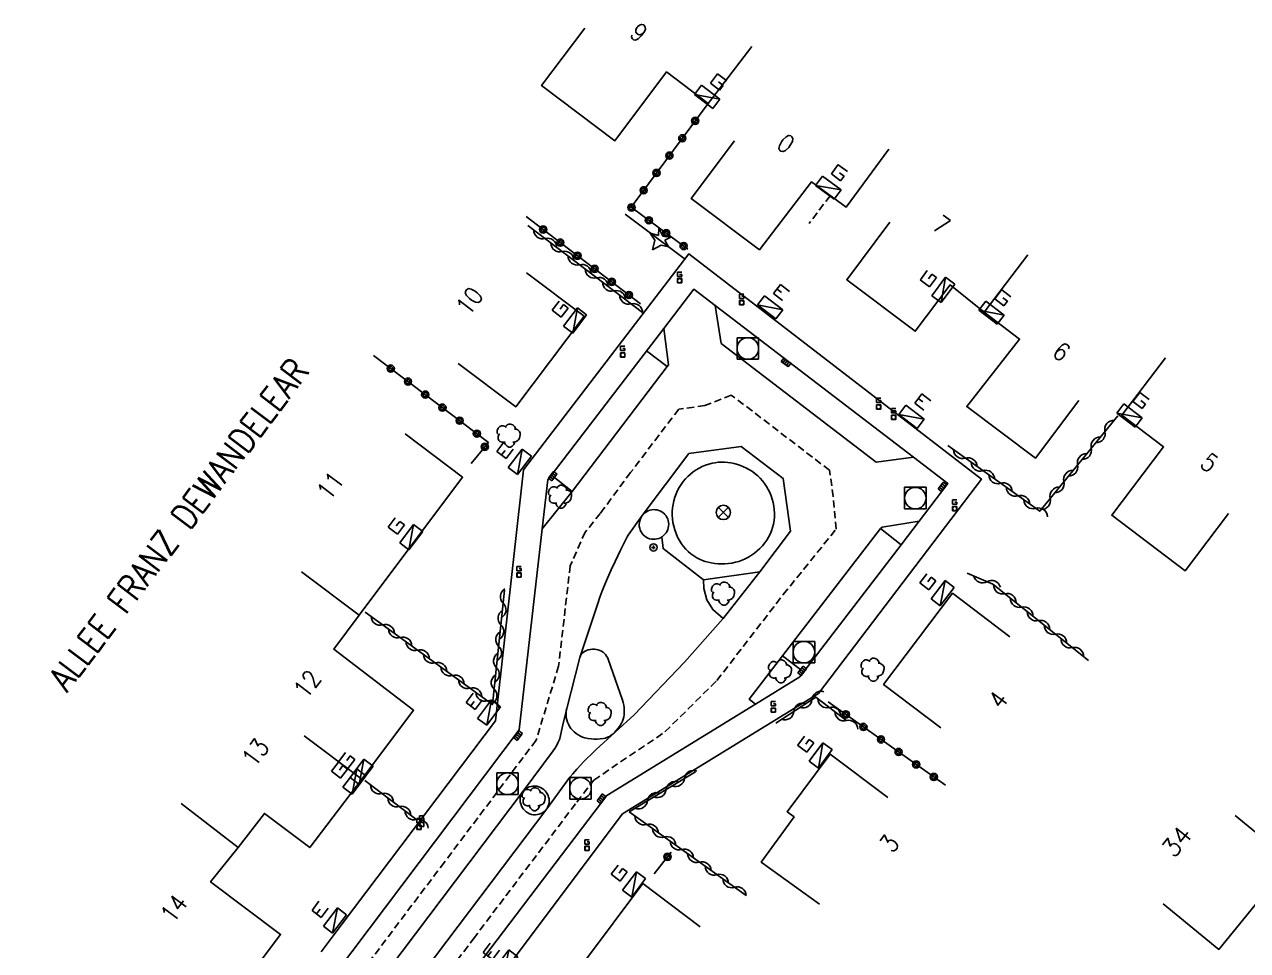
# Model space of a CAD drawing. Header units: millimetres. Extents: x 145512 to 146000, y 142000 to 142988.
# Drawn here: x 145822 to 145907, y 142683.6 to 142747.9 of the extents above; entities that cross this region are included whole.
import ezdxf
from ezdxf.enums import TextEntityAlignment as Align

# ---------------------------------------------------------------- set-up
doc = ezdxf.new("R2010")
doc.units = ezdxf.units.MM
doc.linetypes.add('DASHED', pattern=[0.75, 0.5, -0.25])
doc.layers.get('0').update_dxf_attribs({"linetype": 'CONTINUOUS'})
for name, color, linetype in [('w0001', 6, 'DASHED'), ('w0008', 7, 'CONTINUOUS'), ('w0014', 7, 'CONTINUOUS'), ('w0100', 7, 'CONTINUOUS'), ('W0101', 7, 'CONTINUOUS'), ('w0112', 1, 'DASHED'), ('w0300', 7, 'CONTINUOUS'), ('w0305', 3, 'CONTINUOUS'), ('w0310', 3, 'CONTINUOUS'), ('w0322', 7, 'CONTINUOUS'), ('w0400', 7, 'CONTINUOUS'), ('w0420', 7, 'CONTINUOUS'), ('w0425', 7, 'CONTINUOUS'), ('w0430', 7, 'CONTINUOUS'), ('w0432', 7, 'CONTINUOUS'), ('w0469', 7, 'CONTINUOUS'), ('W0856', 7, 'CONTINUOUS'), ('w0989', 7, 'CONTINUOUS'), ('W0991', 7, 'CONTINUOUS'), ('w1102', 7, 'CONTINUOUS'), ('w1336', 3, 'CONTINUOUS'), ('w1338', 7, 'CONTINUOUS')]:
    doc.layers.add(name, color=color, linetype=linetype)
doc.styles.get("Standard").update_dxf_attribs({"font": 'romans.shx', "width": 0.85})

# ---------------------------------------------------------------- blocks, each defined once
blk = doc.blocks.new('t430')
at = {"flags": 128}
for points in [[(-0.4, 2.1), (0.4, 2.1)], [(-0.4, 2.1), (-0.4, 1.3)], [(-0.4, 1.7), (0, 1.7)], [(-0.4, 1.3), (0.4, 1.3)], [(0.8, 0.8), (-0.8, 0.8)], [(-0.8, 0.8), (-0.8, 0)], [(0.8, 0.8), (-0.8, 0)], [(-0.8, 0), (0.8, 0)], [(0.8, 0), (0.8, 0.8)]]:
    blk.add_lwpolyline(points, dxfattribs=at)
blk = doc.blocks.new('t432')
at = {"flags": 128}
for points in [[(-0.4, 2.1), (-0.4, 1.3)], [(-0.395, 2.1), (0.405, 2.1)], [(0, 1.7), (0.4, 1.7)], [(0.4, 1.3), (0.4, 1.7)], [(-0.4, 1.3), (0.4, 1.3)], [(0.8, 0.8), (-0.8, 0.8)], [(-0.8, 0.8), (-0.8, 0)], [(0.8, 0.8), (-0.8, 0)], [(-0.8, 0), (0.8, 0)], [(0.8, 0), (0.8, 0.8)]]:
    blk.add_lwpolyline(points, dxfattribs=at)
blk = doc.blocks.new('T420')
for p, q in [((0.75, 0.75), (-0.75, 0.75)), ((-0.75, 0.75), (-0.75, -0.75)), ((0.75, 0.75), (0.75, -0.75)), ((0.75, -0.75), (-0.75, -0.75))]:
    blk.add_line(p, q)
blk.add_ellipse((0, 0), major_axis=(-0.53, 0.53), ratio=1, start_param=3.926991, end_param=10.210176)
blk = doc.blocks.new('T400')
for p, q in [((-0.15, 0.3), (0.15, 0.3)), ((-0.15, -0.25), (-0.15, 0.3)), ((-0.15, 0.15), (0.15, 0.15)), ((-0.15, 0), (0.15, 0)), ((0.15, 0.3), (0.15, -0.25)), ((-0.15, -0.15), (0.15, -0.15)), ((-0.15, -0.25), (-0.15, -0.3)), ((-0.15, -0.3), (0.15, -0.3)), ((0.15, -0.3), (0.15, -0.25))]:
    blk.add_line(p, q)
blk = doc.blocks.new('T425')
for p, q in [((-0.15, 0.6), (0.15, 0.6)), ((-0.15, 0.6), (-0.15, 0.3)), ((-0.15, 0.3), (0.15, 0.3)), ((-0.15, 0.15), (0.15, 0.15)), ((-0.15, -0.15), (-0.15, 0.15)), ((0, 0.45), (0.15, 0.45)), ((0.15, 0.45), (0.15, 0.3)), ((0.15, 0.15), (0.15, -0.15)), ((0.15, -0.15), (-0.15, -0.15))]:
    blk.add_line(p, q)
blk.add_ellipse((0, 0), major_axis=(-0.106, 0.106), ratio=1, start_param=3.926991, end_param=10.210176)
blk = doc.blocks.new('T300')
for p, q in [((-0.8, 0.514), (-0.857, 0.343)), ((-0.857, 0.343), (-0.857, 0.171)), ((-0.857, 0.171), (-0.743, 0.057)), ((-0.686, 0.629), (-0.8, 0.514)), ((-0.8, -0.057), (-0.743, 0.057)), ((-0.743, 0.057), (-0.686, 0.114)), ((-0.571, 0.686), (-0.686, 0.629)), ((-0.457, 0.686), (-0.571, 0.686)), ((-0.286, 0.629), (-0.457, 0.686)), ((-0.286, 0.629), (-0.171, 0.743)), ((-0.229, 0.571), (-0.286, 0.629)), ((-0.171, 0.743), (-0.057, 0.8)), ((-0.057, 0.8), (0.057, 0.8)), ((0.057, 0.8), (0.229, 0.743)), ((0.229, 0.743), (0.343, 0.629)), ((0.343, 0.629), (0.4, 0.514)), ((0.457, 0.457), (0.343, 0.457)), ((0.4, 0.514), (0.4, 0.457)), ((0.571, 0.4), (0.457, 0.457)), ((0.571, 0.4), (0.686, 0.286)), ((0.686, 0.286), (0.743, 0.171)), ((0.743, 0.057), (0.686, -0.171)), ((0.743, 0.171), (0.743, 0.057)), ((-0.8, -0.171), (-0.8, -0.057)), ((-0.8, -0.229), (-0.8, -0.171)), ((-0.743, -0.343), (-0.8, -0.229)), ((-0.686, -0.4), (-0.743, -0.343)), ((-0.514, -0.457), (-0.686, -0.4)), ((-0.4, -0.457), (-0.514, -0.457)), ((-0.4, -0.457), (-0.343, -0.457)), ((-0.343, -0.457), (-0.343, -0.4)), ((-0.343, -0.514), (-0.343, -0.457)), ((-0.286, -0.629), (-0.343, -0.514)), ((-0.171, -0.743), (-0.286, -0.629)), ((-0.057, -0.8), (-0.171, -0.743)), ((0.057, -0.8), (-0.057, -0.8)), ((0.171, -0.743), (0.057, -0.8)), ((0.229, -0.686), (0.171, -0.743)), ((0.286, -0.457), (0.229, -0.457)), ((0.286, -0.629), (0.229, -0.686)), ((0.457, -0.4), (0.286, -0.457)), ((0.343, -0.514), (0.286, -0.629)), ((0.343, -0.514), (0.343, -0.457)), ((0.571, -0.343), (0.457, -0.4)), ((0.629, -0.286), (0.571, -0.343)), ((0.686, -0.171), (0.629, -0.286))]:
    blk.add_line(p, q)
blk = doc.blocks.new('T856')
for p, q in [((-0.125, 0), (0.125, 0)), ((0, 0.125), (0, -0.125))]:
    blk.add_line(p, q)
blk.add_ellipse((0, 0), major_axis=(-0.177, 0.177), ratio=1, start_param=3.926991, end_param=10.210176)
blk = doc.blocks.new('T469')
at = {"color": 0, "linetype": 'Continuous', "flags": 128}
for points in [[(-0.354, 0.354), (0.354, -0.354)], [(-0.354, -0.354), (0.354, 0.354)]]:
    blk.add_lwpolyline(points, dxfattribs=at)
at = {"color": 0, "linetype": 'Continuous'}
blk.add_circle((0, 0), 0.5, dxfattribs=at)
blk = doc.blocks.new('t322o')
at = {"color": 0, "linetype": 'Continuous'}
for radius in [0.25, 0.15]:
    blk.add_circle((0, 0), radius, dxfattribs=at)
blk = doc.blocks.new('t310o')
at = {"color": 0, "linetype": 'Continuous'}
for centre, start, end in [((-0.5, 0.375), 216.8699, 323.1304), ((0.5, -0.375), 36.8699, 143.1303)]:
    blk.add_arc(centre, 0.625, start, end, dxfattribs=at)
blk = doc.blocks.new('t305o')
for p, q in [((-0.765, 0), (-0.278, 0.209)), ((-0.278, -0.209), (-0.765, 0)), ((-0.278, 0.209), (0, 0.835)), ((0, 0.835), (0.278, 0.209)), ((0.278, 0.209), (0.835, 0)), ((0.835, 0), (0.278, -0.209)), ((-0.487, -0.626), (-0.278, -0.209)), ((0, -0.348), (-0.487, -0.626)), ((0.557, -0.626), (0, -0.348)), ((0.278, -0.209), (0.557, -0.626))]:
    blk.add_line(p, q)

msp = doc.modelspace()

# ---------------------------------------------------------------- linework, layer by layer
at = {"layer": 'w0001'}
msp.add_lwpolyline([(145846.671, 142675.723), (145853.224, 142684.397), (145860.406, 142693.892), (145861.589, 142695.423), (145866.53, 142698.766), (145870.133, 142702.332), (145874.75, 142708.305), (145878.432, 142712.857), (145878.224, 142715.115), (145877.963, 142716.94), (145872.589, 142721.059), (145871.132, 142722.166), (145869.3, 142721.426), (145867.487, 142721.185), (145864.145, 142716.782), (145862.042, 142713.945), (145860.995, 142712.646), (145859.948, 142710.312), (145859.145, 142703.341), (145857.583, 142698.184), (145851.21, 142689.724), (145843.613, 142679.641)], dxfattribs=at)
at = {"layer": 'w0008'}
for points in [[(145848.131, 142675.372), (145854.44, 142683.738), (145862.493, 142694.362), (145872.82, 142700.697), (145872.376, 142701.047), (145874.693, 142704.051), (145881.514, 142712.9), (145881.611, 142712.994), (145884.181, 142713.394), (145886.193, 142716.018), (145883.79, 142717.855), (145881.194, 142717.509), (145870.446, 142725.746), (145870.031, 142728.377), (145868.539, 142729.518), (145866.454, 142726.794), (145866.781, 142724.265), (145866.683, 142724.143), (145860.097, 142715.459), (145858.003, 142712.86), (145856.398, 142698.918), (145843.652, 142681.999)], [(145843.573, 142677.282), (145856.68, 142694.641), (145858.767, 142697.45), (145858.889, 142697.624), (145858.997, 142697.808), (145859.115, 142698.048), (145859.218, 142698.295), (145859.219, 142698.301), (145859.447, 142699.268), (145859.713, 142700.404), (145860.629, 142703.94), (145861.893, 142707.763), (145862.018, 142708.126), (145862.151, 142708.486), (145862.294, 142708.842), (145862.545, 142709.435), (145862.804, 142710.024), (145863.072, 142710.61), (145863.447, 142711.398), (145863.833, 142712.181), (145863.905, 142712.31), (145863.987, 142712.432), (145864.958, 142713.794), (145868.192, 142718.106), (145871.818, 142718.587), (145874.733, 142716.372), (145875.254, 142712.72), (145873.113, 142709.896), (145870.564, 142706.644), (145867.89, 142703.617), (145864.388, 142699.96), (145861.758, 142697.536), (145861.421, 142697.221), (145861.089, 142696.9), (145860.884, 142696.695), (145860.684, 142696.485), (145860.402, 142696.173), (145860.126, 142695.855), (145859.931, 142695.617), (145859.744, 142695.373), (145858.318, 142693.423), (145845.211, 142676.075)], [(145860.629, 142703.94), (145860.663, 142704.04), (145860.713, 142704.132), (145860.777, 142704.216), (145860.854, 142704.288), (145860.941, 142704.348), (145861.071, 142704.412), (145861.207, 142704.461), (145861.348, 142704.494), (145861.492, 142704.511), (145861.637, 142704.512), (145861.763, 142704.498), (145861.888, 142704.47), (145862.008, 142704.427), (145862.122, 142704.371), (145862.229, 142704.302), (145862.323, 142704.224), (145862.407, 142704.135), (145862.48, 142704.037), (145862.54, 142703.931), (145862.588, 142703.819), (145863.582, 142700.967), (145863.633, 142700.802), (145863.671, 142700.633), (145863.695, 142700.462), (145863.707, 142700.29), (145863.705, 142700.117), (145863.692, 142699.963), (145863.664, 142699.812), (145863.624, 142699.663), (145863.571, 142699.519), (145863.506, 142699.379), (145863.411, 142699.211), (145863.304, 142699.051), (145863.173, 142698.884), (145863.032, 142698.726), (145862.924, 142698.623), (145862.805, 142698.533), (145862.677, 142698.455), (145862.541, 142698.392), (145862.4, 142698.343), (145862.255, 142698.309), (145862.041, 142698.279), (145861.826, 142698.265), (145861.611, 142698.265), (145861.396, 142698.282), (145861.183, 142698.313), (145860.973, 142698.36), (145860.81, 142698.411), (145860.653, 142698.478), (145860.503, 142698.559), (145860.361, 142698.653), (145860.229, 142698.761), (145860.107, 142698.881), (145859.998, 142699.012), (145859.902, 142699.153), (145859.823, 142699.295), (145859.76, 142699.445), (145859.712, 142699.6), (145859.68, 142699.759), (145859.664, 142699.921), (145859.664, 142700.083), (145859.68, 142700.245), (145859.713, 142700.404)], [(145872.555, 142700.906), (145872.376, 142701.047), (145874.693, 142704.051), (145875.95, 142703.092)]]:
    msp.add_lwpolyline(points, dxfattribs=at)
for points in [[(145864.958, 142713.794), (145865.044, 142713.892), (145865.14, 142713.979), (145865.247, 142714.053), (145865.363, 142714.114), (145865.484, 142714.159), (145865.611, 142714.189), (145865.738, 142714.203), (145865.867, 142714.2), (145865.993, 142714.181), (145866.117, 142714.147), (145866.235, 142714.097), (145866.345, 142714.032), (145866.443, 142713.957), (145866.531, 142713.87), (145866.608, 142713.774), (145866.673, 142713.669), (145866.724, 142713.556), (145866.761, 142713.438), (145866.784, 142713.315), (145866.792, 142713.19), (145866.785, 142713.065), (145866.763, 142712.941), (145866.726, 142712.821), (145866.675, 142712.707), (145866.607, 142712.595), (145866.527, 142712.493), (145866.434, 142712.401), (145866.33, 142712.321), (145866.218, 142712.256), (145866.098, 142712.204), (145865.973, 142712.168), (145865.846, 142712.149), (145865.717, 142712.145), (145865.59, 142712.158), (145865.465, 142712.187), (145865.344, 142712.232), (145865.231, 142712.291), (145865.125, 142712.365), (145865.028, 142712.453), (145864.943, 142712.554), (145864.872, 142712.665), (145864.815, 142712.784), (145864.775, 142712.909), (145864.751, 142713.038), (145864.744, 142713.172), (145864.754, 142713.305), (145864.781, 142713.436), (145864.825, 142713.563), (145864.884, 142713.682)], [(145856.68, 142694.641), (145856.768, 142694.738), (145856.869, 142694.822), (145856.98, 142694.891), (145857.099, 142694.945), (145857.225, 142694.982), (145857.355, 142695.001), (145857.491, 142695.004), (145857.627, 142694.988), (145857.76, 142694.955), (145857.887, 142694.905), (145858.007, 142694.839), (145858.117, 142694.758), (145858.208, 142694.671), (145858.288, 142694.574), (145858.356, 142694.469), (145858.411, 142694.355), (145858.452, 142694.236), (145858.478, 142694.113), (145858.488, 142693.993), (145858.484, 142693.872), (145858.464, 142693.753), (145858.429, 142693.637), (145858.38, 142693.526), (145858.318, 142693.423), (145858.237, 142693.321), (145858.142, 142693.23), (145858.036, 142693.154), (145857.92, 142693.093), (145857.797, 142693.048), (145857.669, 142693.02), (145857.534, 142693.009), (145857.397, 142693.015), (145857.263, 142693.04), (145857.133, 142693.081), (145857.01, 142693.14), (145856.895, 142693.213), (145856.791, 142693.302), (145856.698, 142693.403), (145856.62, 142693.516), (145856.557, 142693.637), (145856.511, 142693.766), (145856.481, 142693.9), (145856.471, 142694.031), (145856.478, 142694.163), (145856.503, 142694.292), (145856.546, 142694.416), (145856.605, 142694.533)]]:
    msp.add_lwpolyline(points, close=True, dxfattribs=at)
at = {"layer": 'w0014'}
for points in [[(145855.783, 142682.672), (145863.593, 142693.08), (145877.199, 142701.438), (145888.517, 142716.33), (145868.202, 142731.977), (145856.697, 142716.962), (145854.769, 142699.527), (145844.118, 142685.435), (145842.652, 142683.502)], [(145883.79, 142717.855), (145870.031, 142728.377)], [(145866.454, 142726.794), (145858.395, 142716.27), (145858.003, 142712.86)], [(145866.683, 142724.143), (145865.261, 142725.236)], [(145860.097, 142715.459), (145858.642, 142716.593)], [(145882.932, 142711.763), (145884.181, 142713.394)], [(145866.317, 142712.314), (145866.396, 142711.498), (145869.209, 142709.338), (145873.113, 142709.896)], [(145882.932, 142711.763), (145881.514, 142712.9)], [(145872.82, 142700.697), (145875.896, 142702.584), (145882.932, 142711.763)], [(145870.564, 142706.644), (145869.861, 142707.261), (145869.439, 142707.948), (145869.227, 142708.717), (145869.209, 142709.338)], [(145874.693, 142704.051), (145876.162, 142702.93)]]:
    msp.add_lwpolyline(points, dxfattribs=at)
at = {"layer": 'w0100'}
for points in [[(145872.566, 142746.374), (145869.523, 142742.406), (145866.65, 142744.609), (145863.058, 142739.831), (145857.966, 142743.66), (145860.971, 142747.656)], [(145882.073, 142739.238), (145879.12, 142735.203), (145876.706, 142736.97), (145873.095, 142732.253), (145868.358, 142735.81), (145871.361, 142739.808)], [(145895.278, 142721.785), (145892.283, 142717.781), (145887.496, 142721.364), (145891.17, 142726.054), (145888.717, 142727.928), (145886.336, 142729.811), (145883.916, 142726.592), (145879.156, 142730.172), (145882.161, 142734.168)], [(145856.917, 142730.65), (145860.91, 142727.642), (145856.165, 142721.343), (145852.172, 142724.351)], [(145905.682, 142713.941), (145902.66, 142709.957), (145897.572, 142713.816), (145901.172, 142718.562), (145898.28, 142720.762), (145901.308, 142724.741)], [(145848.478, 142719.46), (145852.477, 142716.458), (145845.286, 142706.879), (145843.532, 142704.512), (145849.067, 142700.269), (145845.468, 142695.495), (145841.855, 142690.731), (145838.703, 142693.102), (145836.883, 142690.739), (145834.968, 142688.36), (145839.827, 142684.708), (145836.213, 142679.899), (145832.612, 142675.141), (145827.823, 142678.73), (145826.009, 142676.357), (145822.036, 142679.392)], [(145885.697, 142699.049), (145881.714, 142702.071), (145886.509, 142708.392), (145890.493, 142705.369)], [(145877.276, 142686.792), (145873.226, 142689.724), (145875.502, 142692.868), (145875.028, 142693.223), (145878.016, 142697.211), (145882.018, 142694.214)], [(145864.861, 142679.73), (145860.862, 142682.732), (145864.989, 142688.229), (145868.987, 142685.227)]]:
    msp.add_lwpolyline(points, dxfattribs=at)
at = {"layer": 'W0101'}
msp.add_lwpolyline([(145906.137, 142692.956), (145910.01, 142689.793), (145905.004, 142683.664), (145901.132, 142686.827)], dxfattribs=at)
at = {"layer": 'w0112'}
msp.add_lwpolyline([(145877.998, 142736.01), (145876.559, 142734.085)], dxfattribs=at)
msp.add_lwpolyline([(145868.738, 142710.865), (145868.531, 142710.991), (145868.334, 142711.133), (145868.149, 142711.289), (145867.977, 142711.46), (145867.819, 142711.643), (145867.675, 142711.838), (145867.534, 142712.064), (145867.409, 142712.299), (145867.302, 142712.542), (145867.212, 142712.792), (145867.14, 142713.048), (145867.086, 142713.308), (145867.053, 142713.56), (145867.037, 142713.814), (145867.038, 142714.068), (145867.057, 142714.321), (145867.093, 142714.573), (145867.145, 142714.819), (145867.215, 142715.061), (145867.302, 142715.298), (145867.404, 142715.528), (145867.523, 142715.75), (145867.651, 142715.956), (145867.794, 142716.153), (145867.95, 142716.34), (145868.119, 142716.516), (145868.299, 142716.679), (145868.49, 142716.83), (145868.69, 142716.966), (145868.899, 142717.089), (145869.116, 142717.197), (145869.34, 142717.289), (145869.57, 142717.366), (145869.805, 142717.426), (145870.021, 142717.467), (145870.238, 142717.493), (145870.457, 142717.506), (145870.677, 142717.503), (145870.896, 142717.487), (145871.113, 142717.456), (145871.339, 142717.41), (145871.563, 142717.349), (145871.782, 142717.275), (145871.996, 142717.187), (145872.204, 142717.087), (145872.406, 142716.973), (145872.604, 142716.844), (145872.793, 142716.703), (145872.973, 142716.548), (145873.141, 142716.382), (145873.298, 142716.206), (145873.443, 142716.019), (145873.578, 142715.817), (145873.7, 142715.608), (145873.808, 142715.391), (145873.901, 142715.167), (145873.98, 142714.938), (145874.044, 142714.704), (145874.093, 142714.457), (145874.124, 142714.206), (145874.136, 142713.954), (145874.131, 142713.702), (145874.107, 142713.451), (145874.065, 142713.202), (145874.006, 142712.967), (145873.93, 142712.736), (145873.837, 142712.511), (145873.727, 142712.295), (145873.601, 142712.087), (145873.46, 142711.889), (145873.3, 142711.696), (145873.127, 142711.513), (145872.943, 142711.343), (145872.748, 142711.185), (145872.543, 142711.04), (145872.329, 142710.909), (145872.112, 142710.795), (145871.888, 142710.696), (145871.657, 142710.613), (145871.422, 142710.545), (145871.182, 142710.494), (145870.939, 142710.458), (145870.702, 142710.439), (145870.464, 142710.434), (145870.226, 142710.442), (145869.989, 142710.465), (145869.753, 142710.501), (145869.542, 142710.547), (145869.334, 142710.607), (145869.13, 142710.68), (145868.931, 142710.766)], close=True, dxfattribs=at)
at = {"layer": 'w0305'}
msp.add_lwpolyline([(145867.874, 142731.642), (145863.77, 142734.715)], dxfattribs=at)
at = {"layer": 'w0310'}
for points in [[(145897.992, 142720.722), (145892.564, 142714.096), (145886.178, 142718.648)], [(145887.531, 142709.789), (145889.319, 142709.027), (145895.944, 142703.729)], [(145845.711, 142707.088), (145854.551, 142700.668), (145855.39, 142708.62)], [(145879.167, 142699.533), (145877.007, 142701.182), (145874.227, 142699.369)], [(145864.041, 142693.216), (145868.657, 142695.993)], [(145845.681, 142695.381), (145849.298, 142692.659)]]:
    msp.add_lwpolyline(points, dxfattribs=at)
at = {"layer": 'w0322'}
for points in [[(145868.115, 142732.302), (145864.179, 142735.21), (145869.523, 142742.406)], [(145854.265, 142718.878), (145853.08, 142717.401)], [(145865.792, 142688.902), (145866.957, 142690.413)]]:
    msp.add_lwpolyline(points, dxfattribs=at)
at = {"layer": 'w1102'}
for points in [[(145891.752, 142731.901), (145888.717, 142727.928)], [(145845.286, 142706.879), (145841.287, 142709.881)], [(145845.468, 142695.495), (145841.475, 142698.505)], [(145836.883, 142690.739), (145832.922, 142693.79)]]:
    msp.add_lwpolyline(points, dxfattribs=at)
at = {"layer": 'w1336'}
for points in [[(145857.017, 142733.94), (145864.977, 142727.886)], [(145872.172, 142687.394), (145864.041, 142693.216)]]:
    msp.add_lwpolyline(points, dxfattribs=at)
at = {"layer": 'w1338'}
for points in [[(145856.879, 142734.572), (145864.829, 142728.506)], [(145846.286, 142724.906), (145854.265, 142718.878)], [(145886.023, 142695.057), (145877.875, 142700.854)]]:
    msp.add_lwpolyline(points, dxfattribs=at)

# ---------------------------------------------------------------- block references
at = {"layer": 'w0300'}
for p in [(145855.738, 142719.348), (145859.306, 142715.102), (145870.628, 142708.368), (145874.585, 142702.967), (145881.012, 142703.082), (145862.059, 142700.01), (145857.471, 142694.092)]:
    msp.add_blockref('T300', p, dxfattribs=at)
at = {"layer": 'w0305', "rotation": 143.1703451287243}
msp.add_blockref('t305o', (145866.171, 142732.917), dxfattribs=at)
at = {"layer": 'w0310'}
for p, rotation in [((145897.1, 142719.632), 230.6766075919759), ((145896.149, 142718.472), 230.6766075919759), ((145887.399, 142717.778), 144.516464793623), ((145895.198, 142717.312), 230.6766075919759), ((145888.621, 142716.907), 144.516464793623), ((145889.842, 142716.036), 144.516464793623), ((145894.248, 142716.151), 230.6766075919759), ((145891.063, 142715.165), 144.516464793623), ((145893.297, 142714.991), 230.6766075919759), ((145892.285, 142714.295), 144.516464793623), ((145888.911, 142709.201), 336.9196083498509), ((145855.293, 142707.703), 83.97649049757426), ((145890.144, 142708.367), 321.3519794405346), ((145891.316, 142707.43), 321.3519794405346), ((145846.925, 142706.207), 324.0065496965157), ((145855.136, 142706.211), 83.97649049757426), ((145892.487, 142706.494), 321.3519794405346), ((145893.659, 142705.557), 321.3519794405346), ((145848.139, 142705.325), 324.0065496965157), ((145854.978, 142704.72), 83.97649049757426), ((145894.83, 142704.62), 321.3519794405346), ((145849.352, 142704.444), 324.0065496965157), ((145850.566, 142703.562), 324.0065496965157), ((145854.821, 142703.228), 83.97649049757426), ((145851.779, 142702.681), 324.0065496965157), ((145854.664, 142701.736), 83.97649049757426), ((145852.993, 142701.799), 324.0065496965157), ((145854.207, 142700.918), 324.0065496965157), ((145876.74, 142701.008), 213.1188665850715), ((145877.946, 142700.466), 142.6436022851117), ((145875.483, 142700.189), 213.1188665850715), ((145879.138, 142699.555), 142.6436022851117), ((145867.897, 142695.535), 31.03288747065659), ((145846.879, 142694.479), 323.036601327774), ((145866.612, 142694.762), 31.03288747065659), ((145848.078, 142693.577), 323.036601327774), ((145865.327, 142693.989), 31.03288747065659), ((145849.276, 142692.675), 323.036601327774)]:
    msp.add_blockref('t310o', p, dxfattribs=dict(at, rotation=rotation))
at = {"layer": 'w0322'}
for p, rotation in [((145868.629, 142741.202), 53.39913382059986), ((145867.735, 142739.998), 53.39913382059986), ((145866.84, 142738.793), 53.39913382059986), ((145865.946, 142737.589), 53.39913382059986), ((145865.052, 142736.385), 53.39913382059986), ((145864.209, 142735.188), 143.5366835357674), ((145865.415, 142734.297), 143.5366835357674), ((145866.622, 142733.406), 143.5366835357674), ((145867.828, 142732.514), 143.5366835357674), ((145854.019, 142718.571), 231.2486582993128), ((145866.708, 142690.09), 52.36583154831176)]:
    msp.add_blockref('t322o', p, dxfattribs=dict(at, rotation=rotation))
at = {"layer": 'w0400'}
for p, rotation in [((145874.937, 142724.434), 52.59375961907626), ((145858.734, 142716.532), 142.557724287278), ((145885.802, 142715.787), 142.5324189042304), ((145876.067, 142703.011), 142.5324189042304), ((145856.324, 142698.504), 143.0075872848922), ((145862.114, 142694.132), 142.8350769682478)]:
    msp.add_blockref('T400', p, dxfattribs=dict(at, rotation=rotation))
at = {"layer": 'w0420'}
for p in [(145872.289, 142725.394), (145883.928, 142715.004), (145876.185, 142704.306), (145855.592, 142695.165), (145860.663, 142694.849)]:
    msp.add_blockref('T420', p, dxfattribs=at)
at = {"layer": 'w0425'}
for p in [(145867.545, 142730.097), (145871.862, 142728.579), (145863.604, 142724.949), (145881.373, 142721.336), (145882.411, 142720.618), (145886.658, 142714.278), (145856.4, 142709.661), (145874.064, 142700.277), (145849.456, 142692.144), (145849.639, 142692.343), (145861.12, 142690.672)]:
    msp.add_blockref('T425', p, dxfattribs=at)
at = {"layer": 'w0430'}
for p, rotation in [((145873.589, 142727.938), 322.3957069113627), ((145883.409, 142720.335), 322.3957069113627), ((145856.772, 142717.288), 52.53946938972695), ((145854.633, 142699.863), 52.89508604155147), ((145843.929, 142685.418), 52.82225861597868), ((145855.831, 142682.503), 52.95456220704882)]:
    msp.add_blockref('t430', p, dxfattribs=dict(at, rotation=rotation))
at = {"layer": 'w0432'}
for p, rotation in [((145869.222, 142742.56), 322.5236930258257), ((145877.646, 142736.236), 323.7942468219305), ((145886.19, 142729.22), 53.05698055886904), ((145888.971, 142727.572), 322.6189071946638), ((145860.606, 142727.105), 53.00972289086736), ((145898.568, 142720.428), 322.7308565569813), ((145849.228, 142712.048), 53.10205531312636), ((145886.144, 142708.164), 52.81102423680787), ((145877.669, 142696.898), 53.16228130452147), ((145845.78, 142695.753), 52.98819405698693), ((145845.275, 142695.081), 52.82387530652992), ((145864.707, 142687.938), 53.10376441132796)]:
    msp.add_blockref('t432', p, dxfattribs=dict(at, rotation=rotation))
at = {"layer": 'w0469'}
msp.add_blockref('T469', (145870.589, 142714.011), dxfattribs=at)
at = {"layer": 'W0856'}
msp.add_blockref('T856', (145865.733, 142711.582), dxfattribs=at)
at = {"layer": 'w1336'}
for p, rotation in [((145858.211, 142733.032), 322.7456399199389), ((145859.405, 142732.124), 322.7456399199389), ((145860.599, 142731.216), 322.7456399199389), ((145861.793, 142730.308), 322.7456399199389), ((145862.987, 142729.4), 322.7456399199389), ((145864.181, 142728.492), 322.7456399199389), ((145865.261, 142692.342), 144.3968114016898), ((145866.481, 142691.469), 144.3968114016898), ((145867.7, 142690.596), 144.3968114016898), ((145868.92, 142689.722), 144.3968114016898), ((145870.139, 142688.849), 144.3968114016898), ((145871.359, 142687.976), 144.3968114016898)]:
    msp.add_blockref('t310o', p, dxfattribs=dict(at, rotation=rotation))
at = {"layer": 'w1338'}
for p, rotation in [((145858.071, 142733.662), 322.6578652109415), ((145859.264, 142732.752), 322.6578652109415), ((145860.456, 142731.842), 322.6578652109415), ((145861.649, 142730.932), 322.6578652109415), ((145862.841, 142730.022), 322.6578652109415), ((145864.034, 142729.112), 322.6578652109415), ((145847.483, 142724.002), 322.9292105902647), ((145848.68, 142723.098), 322.9292105902647), ((145849.877, 142722.193), 322.9292105902647), ((145851.073, 142721.289), 322.9292105902647), ((145852.27, 142720.385), 322.9292105902647), ((145853.467, 142719.481), 322.9292105902647), ((145879.097, 142699.985), 144.5692726149906), ((145880.319, 142699.115), 144.5692726149906), ((145881.541, 142698.246), 144.5692726149906), ((145882.763, 142697.376), 144.5692726149906), ((145883.986, 142696.507), 144.5692726149906), ((145885.208, 142695.637), 144.5692726149906)]:
    msp.add_blockref('t322o', p, dxfattribs=dict(at, rotation=rotation))

# ---------------------------------------------------------------- texts
at = {"layer": 'w0989', "width": 0.85}
msp.add_text('ALLEE FRANZ DEWANDELEAR', height=1.75, rotation=52.91778, dxfattribs=at).set_placement((145824.295, 142701.991), align=Align.MIDDLE_LEFT)
at = {"layer": 'W0991', "width": 0.85}
for s, rotation, p in [('9', 323.05658, (145864.719, 142747.34)), ('0', 323.09244, (145874.93, 142739.629)), ('7', 323.05698, (145885.743, 142733.976)), ('10', 53.00972, (145852.947, 142728.704)), ('6', 323.19125, (145894.083, 142725.177)), ('5', 322.82073, (145904.347, 142717.464)), ('11', 53.10206, (145843.283, 142715.871)), ('12', 52.98819, (145841.678, 142702.096)), ('4', 52.81102, (145889.688, 142701)), ('13', 52.82388, (145838.084, 142697.343)), ('3', 53.16228, (145882.125, 142691.02)), ('14', 53.07299, (145832.424, 142686.509))]:
    msp.add_text(s, height=1.25, rotation=rotation, dxfattribs=at).set_placement(p, align=Align.MIDDLE_CENTER)
at = {"layer": 'W0991'}
msp.add_text('34', height=1.25, rotation=50.76222, dxfattribs=at).set_placement((145902.085, 142691.156), align=Align.MIDDLE_CENTER)

doc.saveas('drawing.dxf')
